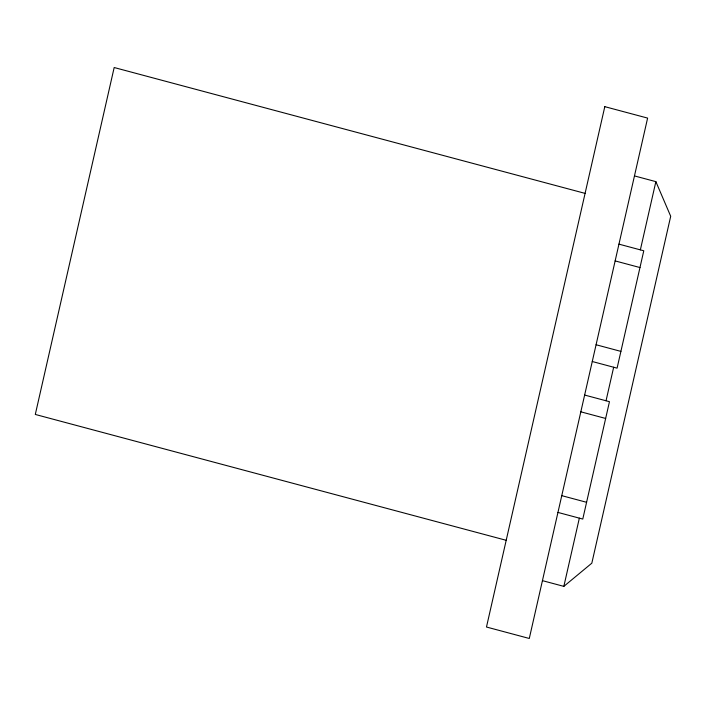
<?xml version="1.0" encoding="UTF-8"?>
<svg xmlns="http://www.w3.org/2000/svg" width="706" height="706" viewBox="0 0 706 706"><rect width="100%" height="100%" fill="white"/><g stroke="black" fill="none" stroke-linecap="round" stroke-linejoin="round"><path stroke-width="1.06" d="M542.437 580.65L563.838 586.368L579.352 518.142M606.039 400.77L613.664 367.235M640.36 249.862L655.865 181.636L634.465 175.918M563.838 586.368L591.822 563.176L670.7 216.265L655.865 181.636M585.08 193.382L114.178 67.529L35.3 414.448L506.202 540.302M618.95 244.144L643.784 250.78L617.088 368.153L592.263 361.516M615.138 260.911L639.971 267.548M596.076 344.749L620.901 351.385M584.639 395.051L609.463 401.688L582.777 519.06L557.952 512.424M580.826 411.819L605.651 418.455M561.764 495.656L586.589 502.293M604.804 106.659L486.478 627.025L529.288 638.471L647.614 118.096L604.804 106.659"/></g></svg>
